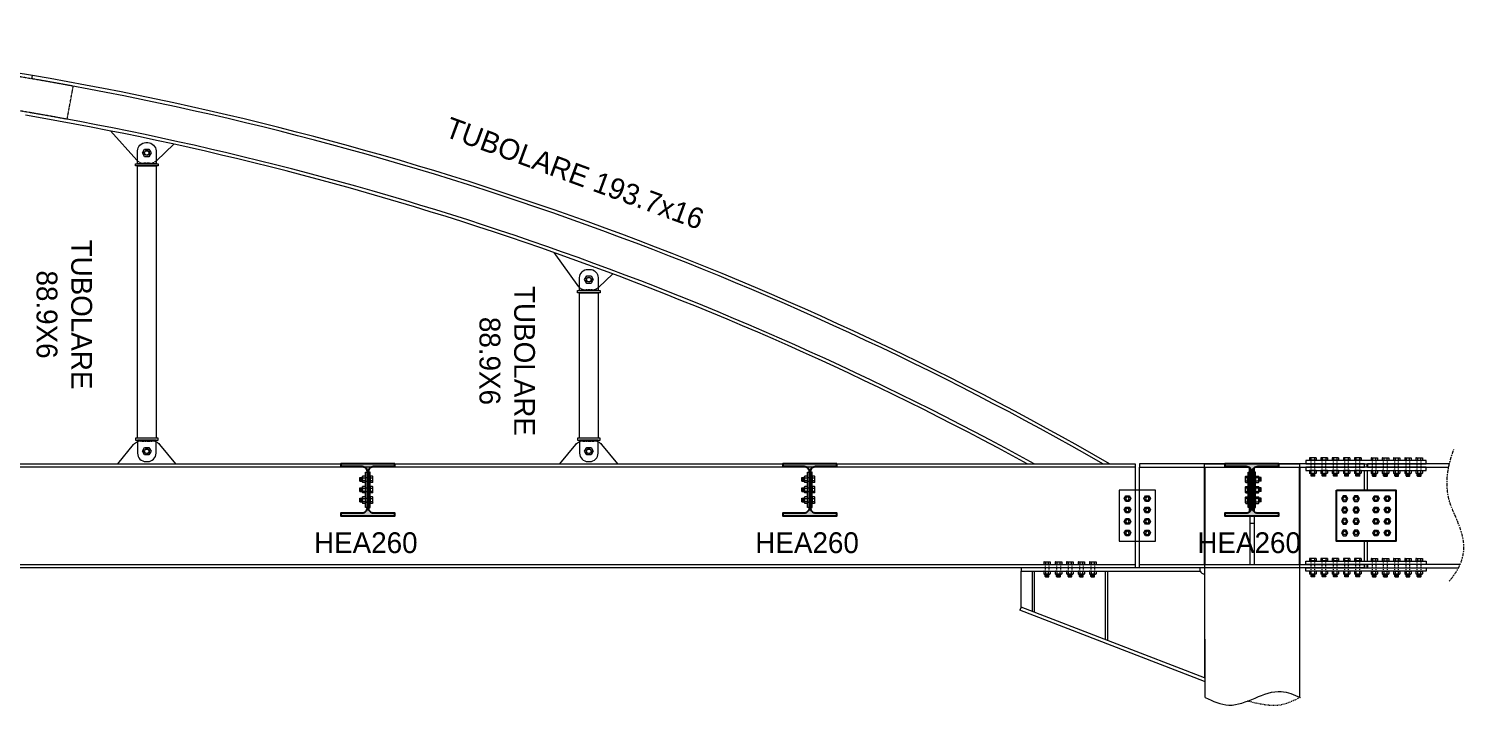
# Model space of a CAD drawing. Header units: millimetres. Extents: x -6949 to 549764, y -83146 to 127128.
# Drawn here: x 185246 to 192216, y 102411 to 105671 of the extents above; entities that cross this region are included whole.
import ezdxf

# ---------------------------------------------------------------- set-up
doc = ezdxf.new("R2010")
doc.units = ezdxf.units.MM
doc.linetypes.add('Centro', pattern=[31.75, 6.35, -4.7625, 15.875, -4.7625])
doc.linetypes.add('Tratto', pattern=[6.35, 3.175, -3.175])
for name, color, linetype, lineweight in [('bulloni', 5, 'Continuous', 9), ('LINEA DI SEZIONE', 1, 'Centro', 9), ('piastra', 6, 'Continuous', 18), ('S-BEAM', 5, 'Continuous', 18), ('S-COLS', 7, 'Continuous', 18), ('SEZIONI acciaio - Steel sections', 7, 'Continuous', 25), ('tratteggio', 253, 'Tratto', 15)]:
    doc.layers.add(name, color=color, linetype=linetype, lineweight=lineweight)
doc.layers.add('quote', color=7, linetype='Continuous', lineweight=5, true_color=0x383838)
doc.styles.get("Standard").update_dxf_attribs({"font": ''})
doc.styles.get('Standard').set_extended_font_data('Bahnschrift Light')

# ---------------------------------------------------------------- blocks, each defined once
blk = doc.blocks.new('*U1062')
at = {"layer": 'bulloni'}
blk.add_lwpolyline([(-15.6, 0), (-7.8, -13.5), (7.8, -13.5), (15.6, 0), (7.8, 13.5), (-7.8, 13.5)], close=True, dxfattribs=at)
for radius in [9, 7.88]:
    blk.add_circle((0, 0), radius, dxfattribs=at)
blk = doc.blocks.new('*U1063')
at = {"color": 0, "linetype": 'ByBlock', "lineweight": -2, "transparency": 16777216}
for p in [(0, 0), (55, 0), (0, -55), (55, -55), (0, -110), (55, -110), (0, -165), (55, -165)]:
    blk.add_blockref('*U1062', p, dxfattribs=at)
blk = doc.blocks.new('*U1064')
at = {"layer": 'bulloni'}
blk.add_lwpolyline([(-15.6, 0), (-7.8, -13.5), (7.8, -13.5), (15.6, 0), (7.8, 13.5), (-7.8, 13.5)], close=True, dxfattribs=at)
for radius in [9, 7.88]:
    blk.add_circle((0, 0), radius, dxfattribs=at)
blk = doc.blocks.new('*U1065')
at = {"color": 0, "linetype": 'ByBlock', "lineweight": -2, "transparency": 16777216}
for p in [(0, 0), (55, 0), (0, -55), (55, -55), (0, -110), (55, -110), (0, -165), (55, -165)]:
    blk.add_blockref('*U1064', p, dxfattribs=at)
blk = doc.blocks.new('*U1066')
at = {"layer": 'bulloni'}
for p, q in [((-13.7, 44.3), (-15.6, 43.1)), ((-15.6, 43.1), (-15.6, 32.8)), ((15.6, 32.8), (-15.6, 32.8)), ((13.7, 44.3), (-13.7, 44.3)), ((-12.5, 32.8), (-12.5, 32.3)), ((12.5, 32.3), (-12.5, 32.3)), ((-7.8, 32.8), (-7.8, 43.1)), ((7.8, 43.1), (7.8, 32.8)), ((12.5, 32.8), (12.5, 32.3)), ((13.7, 44.3), (15.6, 43.1)), ((15.6, 43.1), (15.6, 32.8)), ((-13.7, -16.7), (-15.6, -17.9)), ((-15.6, -17.9), (-15.6, -30.4)), ((-13.7, -31.7), (-15.6, -30.4)), ((13.7, -16.7), (-13.7, -16.7)), ((13.7, -31.7), (-13.7, -31.7)), ((-9, -43.3), (-9, -31.7)), ((-8, -44.3), (-9, -43.3)), ((9, -43.3), (-9, -43.3)), ((8, -44.3), (-8, -44.3)), ((-7.8, -30.4), (-7.8, -17.9)), ((-6.5, -34.4), (6.5, -33.7)), ((-6.5, -39.4), (6.5, -38.7)), ((-5, -36.8), (5, -36.3)), ((-5, -41.8), (5, -41.3)), ((7.8, -17.9), (7.8, -30.4)), ((9, -43.3), (8, -44.3)), ((9, -43.3), (9, -31.7)), ((13.7, -16.7), (15.6, -17.9)), ((13.7, -31.7), (15.6, -30.4)), ((15.6, -17.9), (15.6, -30.4))]:
    blk.add_line(p, q, dxfattribs=at)
at = {"layer": 'bulloni', "linetype": 'Tratto'}
for points in [[(-9, -16.7), (-9, 31.3)], [(9, -16.7), (9, 31.3)]]:
    blk.add_lwpolyline(points, dxfattribs=at)
at = {"layer": 'bulloni'}
for centre, radius, start, end in [((-11.7, 37.6), 6.67, 54.26215, 125.73785), ((-10, 31.3), 1, 0, 90), ((0, 19.5), 24.8, 71.68582, 108.31418), ((11.7, 37.6), 6.67, 54.26215, 125.73785), ((10, 31.3), 1, 90, 180), ((-11.7, -23.4), 6.67, 54.26215, 125.73785), ((-11.7, -25), 6.67, 234.26215, 305.73785), ((0, -41.5), 24.8, 71.68582, 108.31418), ((0, -6.9), 24.8, 251.68582, 288.31418), ((11.7, -23.4), 6.67, 54.26215, 125.73785), ((11.7, -25), 6.67, 234.26215, 305.73785)]:
    blk.add_arc(centre, radius, start, end, dxfattribs=at)
blk = doc.blocks.new('*U1061')
at = {"color": 0, "linetype": 'ByBlock', "lineweight": -2, "transparency": 16777216}
for p in [(0, 0), (54, 0), (108, 0), (162, 0), (216, 0)]:
    blk.add_blockref('*U1066', p, dxfattribs=at)
blk = doc.blocks.new('*U1039')
at = {"layer": 'bulloni'}
for p, q in [((-13.7, 44.3), (-15.6, 43.1)), ((-15.6, 43.1), (-15.6, 32.8)), ((15.6, 32.8), (-15.6, 32.8)), ((13.7, 44.3), (-13.7, 44.3)), ((-12.5, 32.8), (-12.5, 32.3)), ((12.5, 32.3), (-12.5, 32.3)), ((-7.8, 32.8), (-7.8, 43.1)), ((7.8, 43.1), (7.8, 32.8)), ((12.5, 32.8), (12.5, 32.3)), ((13.7, 44.3), (15.6, 43.1)), ((15.6, 43.1), (15.6, 32.8)), ((-13.7, -16.7), (-15.6, -17.9)), ((-15.6, -17.9), (-15.6, -30.4)), ((-13.7, -31.7), (-15.6, -30.4)), ((13.7, -16.7), (-13.7, -16.7)), ((13.7, -31.7), (-13.7, -31.7)), ((-9, -43.3), (-9, -31.7)), ((-8, -44.3), (-9, -43.3)), ((9, -43.3), (-9, -43.3)), ((8, -44.3), (-8, -44.3)), ((-7.8, -30.4), (-7.8, -17.9)), ((-6.5, -34.4), (6.5, -33.7)), ((-6.5, -39.4), (6.5, -38.7)), ((-5, -36.8), (5, -36.3)), ((-5, -41.8), (5, -41.3)), ((7.8, -17.9), (7.8, -30.4)), ((9, -43.3), (8, -44.3)), ((9, -43.3), (9, -31.7)), ((13.7, -16.7), (15.6, -17.9)), ((13.7, -31.7), (15.6, -30.4)), ((15.6, -17.9), (15.6, -30.4))]:
    blk.add_line(p, q, dxfattribs=at)
at = {"layer": 'bulloni', "linetype": 'Tratto'}
for points in [[(-9, -16.7), (-9, 31.3)], [(9, -16.7), (9, 31.3)]]:
    blk.add_lwpolyline(points, dxfattribs=at)
at = {"layer": 'bulloni'}
for centre, radius, start, end in [((-11.7, 37.6), 6.67, 54.26215, 125.73785), ((-10, 31.3), 1, 0, 90), ((0, 19.5), 24.8, 71.68582, 108.31418), ((11.7, 37.6), 6.67, 54.26215, 125.73785), ((10, 31.3), 1, 90, 180), ((-11.7, -23.4), 6.67, 54.26215, 125.73785), ((-11.7, -25), 6.67, 234.26215, 305.73785), ((0, -41.5), 24.8, 71.68582, 108.31418), ((0, -6.9), 24.8, 251.68582, 288.31418), ((11.7, -23.4), 6.67, 54.26215, 125.73785), ((11.7, -25), 6.67, 234.26215, 305.73785)]:
    blk.add_arc(centre, radius, start, end, dxfattribs=at)
blk = doc.blocks.new('*U1040')
at = {"color": 0, "linetype": 'ByBlock', "lineweight": -2, "transparency": 16777216}
for p in [(0, 0), (54, 0), (108, 0), (162, 0), (216, 0)]:
    blk.add_blockref('*U1039', p, dxfattribs=at)
blk = doc.blocks.new('*U1060')
at = {"layer": 'bulloni'}
for p, q in [((-13.7, 44.3), (-15.6, 43.1)), ((-15.6, 43.1), (-15.6, 32.8)), ((15.6, 32.8), (-15.6, 32.8)), ((13.7, 44.3), (-13.7, 44.3)), ((-12.5, 32.8), (-12.5, 32.3)), ((12.5, 32.3), (-12.5, 32.3)), ((-7.8, 32.8), (-7.8, 43.1)), ((7.8, 43.1), (7.8, 32.8)), ((12.5, 32.8), (12.5, 32.3)), ((13.7, 44.3), (15.6, 43.1)), ((15.6, 43.1), (15.6, 32.8)), ((-13.7, -16.7), (-15.6, -17.9)), ((-15.6, -17.9), (-15.6, -30.4)), ((-13.7, -31.7), (-15.6, -30.4)), ((13.7, -16.7), (-13.7, -16.7)), ((13.7, -31.7), (-13.7, -31.7)), ((-9, -43.3), (-9, -31.7)), ((-8, -44.3), (-9, -43.3)), ((9, -43.3), (-9, -43.3)), ((8, -44.3), (-8, -44.3)), ((-7.8, -30.4), (-7.8, -17.9)), ((-6.5, -34.4), (6.5, -33.7)), ((-6.5, -39.4), (6.5, -38.7)), ((-5, -36.8), (5, -36.3)), ((-5, -41.8), (5, -41.3)), ((7.8, -17.9), (7.8, -30.4)), ((9, -43.3), (8, -44.3)), ((9, -43.3), (9, -31.7)), ((13.7, -16.7), (15.6, -17.9)), ((13.7, -31.7), (15.6, -30.4)), ((15.6, -17.9), (15.6, -30.4))]:
    blk.add_line(p, q, dxfattribs=at)
at = {"layer": 'bulloni', "linetype": 'Tratto'}
for points in [[(-9, -16.7), (-9, 31.3)], [(9, -16.7), (9, 31.3)]]:
    blk.add_lwpolyline(points, dxfattribs=at)
at = {"layer": 'bulloni'}
for centre, radius, start, end in [((-11.7, 37.6), 6.67, 54.26215, 125.73785), ((-10, 31.3), 1, 0, 90), ((0, 19.5), 24.8, 71.68582, 108.31418), ((11.7, 37.6), 6.67, 54.26215, 125.73785), ((10, 31.3), 1, 90, 180), ((-11.7, -23.4), 6.67, 54.26215, 125.73785), ((-11.7, -25), 6.67, 234.26215, 305.73785), ((0, -41.5), 24.8, 71.68582, 108.31418), ((0, -6.9), 24.8, 251.68582, 288.31418), ((11.7, -23.4), 6.67, 54.26215, 125.73785), ((11.7, -25), 6.67, 234.26215, 305.73785)]:
    blk.add_arc(centre, radius, start, end, dxfattribs=at)
blk = doc.blocks.new('*U1067')
at = {"color": 0, "linetype": 'ByBlock', "lineweight": -2, "transparency": 16777216}
for p in [(0, 0), (54, 0), (108, 0), (162, 0), (216, 0)]:
    blk.add_blockref('*U1060', p, dxfattribs=at)
blk = doc.blocks.new('*U1042')
at = {"layer": 'bulloni'}
for p, q in [((-13.7, 44.3), (-15.6, 43.1)), ((-15.6, 43.1), (-15.6, 32.8)), ((15.6, 32.8), (-15.6, 32.8)), ((13.7, 44.3), (-13.7, 44.3)), ((-12.5, 32.8), (-12.5, 32.3)), ((12.5, 32.3), (-12.5, 32.3)), ((-7.8, 32.8), (-7.8, 43.1)), ((7.8, 43.1), (7.8, 32.8)), ((12.5, 32.8), (12.5, 32.3)), ((13.7, 44.3), (15.6, 43.1)), ((15.6, 43.1), (15.6, 32.8)), ((-13.7, -16.7), (-15.6, -17.9)), ((-15.6, -17.9), (-15.6, -30.4)), ((-13.7, -31.7), (-15.6, -30.4)), ((13.7, -16.7), (-13.7, -16.7)), ((13.7, -31.7), (-13.7, -31.7)), ((-9, -43.3), (-9, -31.7)), ((-8, -44.3), (-9, -43.3)), ((9, -43.3), (-9, -43.3)), ((8, -44.3), (-8, -44.3)), ((-7.8, -30.4), (-7.8, -17.9)), ((-6.5, -34.4), (6.5, -33.7)), ((-6.5, -39.4), (6.5, -38.7)), ((-5, -36.8), (5, -36.3)), ((-5, -41.8), (5, -41.3)), ((7.8, -17.9), (7.8, -30.4)), ((9, -43.3), (8, -44.3)), ((9, -43.3), (9, -31.7)), ((13.7, -16.7), (15.6, -17.9)), ((13.7, -31.7), (15.6, -30.4)), ((15.6, -17.9), (15.6, -30.4))]:
    blk.add_line(p, q, dxfattribs=at)
at = {"layer": 'bulloni', "linetype": 'Tratto'}
for points in [[(-9, -16.7), (-9, 31.3)], [(9, -16.7), (9, 31.3)]]:
    blk.add_lwpolyline(points, dxfattribs=at)
at = {"layer": 'bulloni'}
for centre, radius, start, end in [((-11.7, 37.6), 6.67, 54.26215, 125.73785), ((-10, 31.3), 1, 0, 90), ((0, 19.5), 24.8, 71.68582, 108.31418), ((11.7, 37.6), 6.67, 54.26215, 125.73785), ((10, 31.3), 1, 90, 180), ((-11.7, -23.4), 6.67, 54.26215, 125.73785), ((-11.7, -25), 6.67, 234.26215, 305.73785), ((0, -41.5), 24.8, 71.68582, 108.31418), ((0, -6.9), 24.8, 251.68582, 288.31418), ((11.7, -23.4), 6.67, 54.26215, 125.73785), ((11.7, -25), 6.67, 234.26215, 305.73785)]:
    blk.add_arc(centre, radius, start, end, dxfattribs=at)
blk = doc.blocks.new('*U1041')
at = {"color": 0, "linetype": 'ByBlock', "lineweight": -2, "transparency": 16777216}
for p in [(0, 0), (54, 0), (108, 0), (162, 0), (216, 0)]:
    blk.add_blockref('*U1042', p, dxfattribs=at)
blk = doc.blocks.new('vfdcv')
at = {"layer": 'bulloni'}
for p, q in [((50940.3, -31978.2), (50941.3, -31977.2)), ((50940.3, -31994.2), (50940.3, -31978.2)), ((50941.3, -31977.2), (50952.9, -31977.2)), ((50941.3, -31995.2), (50941.3, -31977.2)), ((50942.8, -31981.2), (50943.3, -31991.2)), ((50945.2, -31979.7), (50945.9, -31992.7)), ((50947.8, -31981.2), (50948.3, -31991.2)), ((50950.2, -31979.7), (50950.9, -31992.7)), ((50952.9, -31972.5), (50954.2, -31970.6)), ((50952.9, -31999.9), (50952.9, -31972.5)), ((50966.7, -31970.6), (50954.2, -31970.6)), ((50954.2, -31978.4), (50966.7, -31978.4)), ((50967.9, -31972.5), (50966.7, -31970.6)), ((50967.9, -31999.9), (50967.9, -31972.5)), ((50991.4, -31998.7), (50991.4, -31973.7)), ((50991.9, -31973.7), (50991.4, -31973.7)), ((50991.9, -32001.7), (50991.9, -31970.6)), ((51002.2, -31970.6), (50991.9, -31970.6)), ((50991.9, -31978.4), (51002.2, -31978.4)), ((51003.4, -31972.5), (51002.2, -31970.6)), ((51003.4, -31999.9), (51003.4, -31972.5)), ((50941.3, -31995.2), (50940.3, -31994.2)), ((50940.3, -32028.2), (50941.3, -32027.2)), ((50940.3, -32044.2), (50940.3, -32028.2)), ((50941.3, -32045.2), (50940.3, -32044.2)), ((50941.3, -31995.2), (50952.9, -31995.2)), ((50941.3, -32027.2), (50952.9, -32027.2)), ((50941.3, -32045.2), (50941.3, -32027.2)), ((50941.3, -32045.2), (50952.9, -32045.2)), ((50942.8, -32031.2), (50943.3, -32041.2)), ((50945.2, -32029.7), (50945.9, -32042.7)), ((50947.8, -32031.2), (50948.3, -32041.2)), ((50950.2, -32029.7), (50950.9, -32042.7)), ((50952.9, -31999.9), (50954.2, -32001.7)), ((50952.9, -32022.5), (50954.2, -32020.6)), ((50952.9, -32049.9), (50952.9, -32022.5)), ((50952.9, -32049.9), (50954.2, -32051.7)), ((50966.7, -31994), (50954.2, -31994)), ((50966.7, -32001.7), (50954.2, -32001.7)), ((50966.7, -32020.6), (50954.2, -32020.6)), ((50954.2, -32028.4), (50966.7, -32028.4)), ((50966.7, -32044), (50954.2, -32044)), ((50966.7, -32051.7), (50954.2, -32051.7)), ((50967.9, -31999.9), (50966.7, -32001.7)), ((50967.9, -32022.5), (50966.7, -32020.6)), ((50967.9, -32049.9), (50966.7, -32051.7)), ((50967.9, -32049.9), (50967.9, -32022.5)), ((50991.9, -31998.7), (50991.4, -31998.7)), ((50991.4, -32048.7), (50991.4, -32023.7)), ((50991.9, -32023.7), (50991.4, -32023.7)), ((50991.9, -32048.7), (50991.4, -32048.7)), ((51002.2, -31994), (50991.9, -31994)), ((51002.2, -32001.7), (50991.9, -32001.7)), ((50991.9, -32051.7), (50991.9, -32020.6)), ((51002.2, -32020.6), (50991.9, -32020.6)), ((50991.9, -32028.4), (51002.2, -32028.4)), ((51002.2, -32044), (50991.9, -32044)), ((51002.2, -32051.7), (50991.9, -32051.7)), ((51003.4, -31999.9), (51002.2, -32001.7)), ((51003.4, -32022.5), (51002.2, -32020.6)), ((51003.4, -32049.9), (51002.2, -32051.7)), ((51003.4, -32049.9), (51003.4, -32022.5)), ((50940.3, -32078.2), (50941.3, -32077.2)), ((50940.3, -32094.2), (50940.3, -32078.2)), ((50941.3, -32095.2), (50940.3, -32094.2)), ((50941.3, -32077.2), (50952.9, -32077.2)), ((50941.3, -32095.2), (50941.3, -32077.2)), ((50941.3, -32095.2), (50952.9, -32095.2)), ((50942.8, -32081.2), (50943.3, -32091.2)), ((50945.2, -32079.7), (50945.9, -32092.7)), ((50947.8, -32081.2), (50948.3, -32091.2)), ((50950.2, -32079.7), (50950.9, -32092.7)), ((50952.9, -32072.5), (50954.2, -32070.6)), ((50952.9, -32099.9), (50952.9, -32072.5)), ((50952.9, -32099.9), (50954.2, -32101.7)), ((50966.7, -32070.6), (50954.2, -32070.6)), ((50954.2, -32078.4), (50966.7, -32078.4)), ((50966.7, -32094), (50954.2, -32094)), ((50966.7, -32101.7), (50954.2, -32101.7)), ((50967.9, -32072.5), (50966.7, -32070.6)), ((50967.9, -32099.9), (50966.7, -32101.7)), ((50967.9, -32099.9), (50967.9, -32072.5)), ((50991.4, -32098.7), (50991.4, -32073.7)), ((50991.9, -32073.7), (50991.4, -32073.7)), ((50991.9, -32098.7), (50991.4, -32098.7)), ((50991.9, -32101.7), (50991.9, -32070.6)), ((51002.2, -32070.6), (50991.9, -32070.6)), ((50991.9, -32078.4), (51002.2, -32078.4)), ((51002.2, -32094), (50991.9, -32094)), ((51002.2, -32101.7), (50991.9, -32101.7)), ((51003.4, -32072.5), (51002.2, -32070.6)), ((51003.4, -32099.9), (51002.2, -32101.7)), ((51003.4, -32099.9), (51003.4, -32072.5))]:
    blk.add_line(p, q, dxfattribs=at)
at = {"layer": 'bulloni', "linetype": 'Tratto'}
for points in [[(50967.9, -31977.2), (50990.4, -31977.2)], [(50967.9, -31995.2), (50990.4, -31995.2)], [(50967.9, -32027.2), (50990.4, -32027.2)], [(50967.9, -32045.2), (50990.4, -32045.2)], [(50967.9, -32077.2), (50990.4, -32077.2)], [(50967.9, -32095.2), (50990.4, -32095.2)]]:
    blk.add_lwpolyline(points, dxfattribs=at)
at = {"layer": 'bulloni'}
for centre, radius, start, end in [((50959.6, -31974.5), 6.67, 144.26215, 215.73785), ((50977.7, -31986.2), 24.8, 161.68582, 198.31418), ((50961.3, -31974.5), 6.67, 324.26215, 35.73785), ((50943.1, -31986.2), 24.8, 341.68582, 18.31418), ((50990.4, -31976.2), 1, 270, 0), ((50996.8, -31974.5), 6.67, 324.26215, 35.73785), ((50978.6, -31986.2), 24.8, 341.68582, 18.31418), ((50959.6, -31997.8), 6.67, 144.26215, 215.73785), ((50959.6, -32024.5), 6.67, 144.26215, 215.73785), ((50977.7, -32036.2), 24.8, 161.68582, 198.31418), ((50959.6, -32047.8), 6.67, 144.26215, 215.73785), ((50961.3, -31997.8), 6.67, 324.26215, 35.73785), ((50961.3, -32024.5), 6.67, 324.26215, 35.73785), ((50943.1, -32036.2), 24.8, 341.68582, 18.31418), ((50961.3, -32047.8), 6.67, 324.26215, 35.73785), ((50990.4, -31996.2), 1, 0, 90), ((50990.4, -32026.2), 1, 270, 0), ((50990.4, -32046.2), 1, 0, 90), ((50996.8, -31997.8), 6.67, 324.26215, 35.73785), ((50996.8, -32024.5), 6.67, 324.26215, 35.73785), ((50978.6, -32036.2), 24.8, 341.68582, 18.31418), ((50996.8, -32047.8), 6.67, 324.26215, 35.73785), ((50959.6, -32074.5), 6.67, 144.26215, 215.73785), ((50977.7, -32086.2), 24.8, 161.68582, 198.31418), ((50959.6, -32097.8), 6.67, 144.26215, 215.73785), ((50961.3, -32074.5), 6.67, 324.26215, 35.73785), ((50943.1, -32086.2), 24.8, 341.68582, 18.31418), ((50961.3, -32097.8), 6.67, 324.26215, 35.73785), ((50990.4, -32076.2), 1, 270, 0), ((50990.4, -32096.2), 1, 0, 90), ((50996.8, -32074.5), 6.67, 324.26215, 35.73785), ((50978.6, -32086.2), 24.8, 341.68582, 18.31418), ((50996.8, -32097.8), 6.67, 324.26215, 35.73785)]:
    blk.add_arc(centre, radius, start, end, dxfattribs=at)
blk = doc.blocks.new('*U2058')
at = {"layer": 'bulloni'}
blk.add_lwpolyline([(-15.6, 0), (-7.8, -13.5), (7.8, -13.5), (15.6, 0), (7.8, 13.5), (-7.8, 13.5)], close=True, dxfattribs=at)
for radius in [9, 7.88]:
    blk.add_circle((0, 0), radius, dxfattribs=at)
blk = doc.blocks.new('*U2059')
at = {"color": 0, "linetype": 'ByBlock', "lineweight": -2, "transparency": 16777216}
for p in [(0, 0), (95, 0), (0, -55), (95, -55), (0, -110), (95, -110), (0, -165), (95, -165)]:
    blk.add_blockref('*U2058', p, dxfattribs=at)
blk = doc.blocks.new('*U2060')
at = {"layer": 'bulloni'}
for p, q in [((-13.7, 36.3), (-15.6, 35.1)), ((-15.6, 35.1), (-15.6, 24.8)), ((15.6, 24.8), (-15.6, 24.8)), ((13.7, 36.3), (-13.7, 36.3)), ((-12.5, 24.8), (-12.5, 24.3)), ((12.5, 24.3), (-12.5, 24.3)), ((-7.8, 24.8), (-7.8, 35.1)), ((7.8, 35.1), (7.8, 24.8)), ((12.5, 24.8), (12.5, 24.3)), ((13.7, 36.3), (15.6, 35.1)), ((15.6, 35.1), (15.6, 24.8)), ((-13.7, -8.7), (-15.6, -9.9)), ((-15.6, -9.9), (-15.6, -22.4)), ((-13.7, -23.7), (-15.6, -22.4)), ((13.7, -8.7), (-13.7, -8.7)), ((13.7, -23.7), (-13.7, -23.7)), ((-9, -35.3), (-9, -23.7)), ((-8, -36.3), (-9, -35.3)), ((9, -35.3), (-9, -35.3)), ((8, -36.3), (-8, -36.3)), ((-7.8, -22.4), (-7.8, -9.9)), ((-6.5, -26.4), (6.5, -25.7)), ((-6.5, -31.4), (6.5, -30.7)), ((-5, -28.8), (5, -28.3)), ((-5, -33.8), (5, -33.3)), ((7.8, -9.9), (7.8, -22.4)), ((9, -35.3), (8, -36.3)), ((9, -35.3), (9, -23.7)), ((13.7, -8.7), (15.6, -9.9)), ((13.7, -23.7), (15.6, -22.4)), ((15.6, -9.9), (15.6, -22.4))]:
    blk.add_line(p, q, dxfattribs=at)
for centre, radius, start, end in [((-11.7, 29.6), 6.67, 54.26215, 125.73785), ((-10, 23.3), 1, 0, 90), ((0, 11.5), 24.8, 71.68582, 108.31418), ((11.7, 29.6), 6.67, 54.26215, 125.73785), ((10, 23.3), 1, 90, 180), ((-11.7, -15.4), 6.67, 54.26215, 125.73785), ((-11.7, -17), 6.67, 234.26215, 305.73785), ((0, -33.5), 24.8, 71.68582, 108.31418), ((0, 1.1), 24.8, 251.68582, 288.31418), ((11.7, -15.4), 6.67, 54.26215, 125.73785), ((11.7, -17), 6.67, 234.26215, 305.73785)]:
    blk.add_arc(centre, radius, start, end, dxfattribs=at)
at = {"layer": 'tratteggio'}
for points in [[(-9, 23.3), (-9, -8.7)], [(9, 23.3), (9, -8.7)]]:
    blk.add_lwpolyline(points, dxfattribs=at)
blk = doc.blocks.new('*U2061')
at = {"layer": 'quote', "color": 0, "linetype": 'ByBlock', "lineweight": -2, "transparency": 16777216}
for p in [(0, 0), (55, 0), (110, 0), (165, 0), (220, 0)]:
    blk.add_blockref('*U2060', p, dxfattribs=at)

msp = doc.modelspace()

# ---------------------------------------------------------------- hatches: boundary and pattern name
at = {"true_color": 0xc7c8ca}
h = msp.add_hatch(color=9, dxfattribs=at)
h.dxf.hatch_style = 1
h.paths.add_polyline_path([(186902.6, 103568.2), (187004.8, 103568.2), (187004.8, 103580.7), (186744.8, 103580.7), (186744.8, 103568.2), (186847.1, 103568.2, -0.414214), (186871.1, 103544.2), (186871.1, 103514.7), (186878.6, 103514.7), (186878.6, 103544.2, -0.414214)])
h.paths.add_polyline_path([(186871.1, 103464.7), (186878.6, 103464.7), (186878.6, 103496.7), (186871.1, 103496.7)])
h.paths.add_polyline_path([(186878.6, 103446.7), (186871.1, 103446.7), (186871.1, 103414.7), (186878.6, 103414.7)])
h.paths.add_polyline_path([(186878.6, 103396.7), (186871.1, 103396.7), (186871.1, 103367.2, -0.414214), (186847.1, 103343.2), (186744.8, 103343.2), (186744.8, 103330.7), (187004.8, 103330.7), (187004.8, 103343.2), (186902.6, 103343.2, -0.414214), (186878.6, 103367.2)])
h = msp.add_hatch(color=9, dxfattribs=at)
h.dxf.hatch_style = 1
h.paths.add_polyline_path([(189027.6, 103568.2), (189129.8, 103568.2), (189129.8, 103580.7), (188869.8, 103580.7), (188869.8, 103568.2), (188972.1, 103568.2, -0.414214), (188996.1, 103544.2), (188996.1, 103514.7), (189003.6, 103514.7), (189003.6, 103544.2, -0.414214)])
h.paths.add_polyline_path([(188996.1, 103464.7), (189003.6, 103464.7), (189003.6, 103496.7), (188996.1, 103496.7)])
h.paths.add_polyline_path([(189003.6, 103446.7), (188996.1, 103446.7), (188996.1, 103414.7), (189003.6, 103414.7)])
h.paths.add_polyline_path([(189003.6, 103396.7), (188996.1, 103396.7), (188996.1, 103367.2, -0.414214), (188972.1, 103343.2), (188869.8, 103343.2), (188869.8, 103330.7), (189129.8, 103330.7), (189129.8, 103343.2), (189027.6, 103343.2, -0.414214), (189003.6, 103367.2)])
h = msp.add_hatch(color=9, dxfattribs=at)
h.dxf.hatch_style = 1
h.paths.add_polyline_path([(191152.6, 103568.2), (191254.8, 103568.2), (191254.8, 103580.7), (190994.8, 103580.7), (190994.8, 103568.2), (191097.1, 103568.2, -0.414214), (191121.1, 103544.2), (191121.1, 103514.7), (191128.6, 103514.7), (191128.6, 103544.2, -0.414214)])
h.paths.add_polyline_path([(191121.1, 103464.7), (191128.6, 103464.7), (191128.6, 103496.7), (191121.1, 103496.7)])
h.paths.add_polyline_path([(191128.6, 103446.7), (191121.1, 103446.7), (191121.1, 103414.7), (191128.6, 103414.7)])
h.paths.add_polyline_path([(191128.6, 103396.7), (191121.1, 103396.7), (191121.1, 103367.2, -0.414214), (191097.1, 103343.2), (190994.8, 103343.2), (190994.8, 103330.7), (191254.8, 103330.7), (191254.8, 103343.2), (191152.6, 103343.2, -0.414214), (191128.6, 103367.2)])
at = {"layer": 'piastra'}
h = msp.add_hatch(color=203, dxfattribs=at)
h.dxf.hatch_style = 1
h.paths.add_polyline_path([(191107.3, 103540.7), (191114.8, 103540.7), (191114.8, 103514.7), (191107.3, 103514.7)])
h.paths.add_polyline_path([(191107.3, 103496.7), (191114.8, 103496.7), (191114.8, 103464.7), (191107.3, 103464.7)])
h = msp.add_hatch(color=203, dxfattribs=at)
h.dxf.hatch_style = 1
h.paths.add_polyline_path([(191134.8, 103540.7), (191142.3, 103540.7), (191142.3, 103514.7), (191134.8, 103514.7)])
h.paths.add_polyline_path([(191134.8, 103496.7), (191142.3, 103496.7), (191142.3, 103492), (191142.3, 103464.7), (191134.8, 103464.7)])
h.paths.add_polyline_path([(191134.8, 103446.7), (191142.3, 103446.7), (191142.3, 103442), (191142.3, 103414.7), (191134.8, 103414.7)])
h.paths.add_polyline_path([(191134.8, 103396.7), (191142.3, 103396.7), (191142.3, 103392), (191142.3, 103370.7), (191134.8, 103370.7)])
h = msp.add_hatch(color=203, dxfattribs=at)
h.dxf.hatch_style = 1
h.paths.add_polyline_path([(191107.3, 103446.7), (191114.8, 103446.7), (191114.8, 103414.7), (191107.3, 103414.7)])
h.paths.add_polyline_path([(191107.3, 103396.7), (191114.8, 103396.7), (191114.8, 103370.7), (191107.3, 103370.7)])

# ---------------------------------------------------------------- linework, layer by layer
for p, q in [((190896.3, 103564.7), (190896.3, 103096.7)), ((191114.8, 103351.1), (191114.8, 103560.4)), ((191134.8, 103351.1), (191134.8, 103560.4)), ((191353.3, 103564.7), (191353.3, 103096.7))]:
    msp.add_line(p, q)
for points in [[(191680.8, 103564.7), (191680.8, 103580.7)], [(191680.8, 103080.7), (191680.8, 103096.7)]]:
    msp.add_lwpolyline(points)
msp.add_lwpolyline([(191530.8, 103453.2), (191815.8, 103453.2), (191815.8, 103208.2), (191530.8, 103208.2)], close=True)
at = {"layer": 'bulloni'}
for p, q in [((191094.3, 103519.4), (191095.6, 103521.3)), ((191094.3, 103492), (191094.3, 103519.4)), ((191095.6, 103521.3), (191105.8, 103521.3)), ((191105.8, 103513.5), (191095.6, 103513.5)), ((191105.8, 103490.1), (191105.8, 103521.3)), ((191105.8, 103518.2), (191106.3, 103518.2)), ((191106.3, 103493.2), (191106.3, 103518.2)), ((191142.3, 103519.4), (191143.6, 103521.3)), ((191142.3, 103492), (191142.3, 103519.4)), ((191143.6, 103521.3), (191156.1, 103521.3)), ((191156.1, 103513.5), (191143.6, 103513.5)), ((191157.3, 103519.4), (191156.1, 103521.3)), ((191157.3, 103492), (191157.3, 103519.4)), ((191168.9, 103514.7), (191157.3, 103514.7)), ((191160, 103512.2), (191159.3, 103499.2)), ((191162.5, 103510.7), (191161.9, 103500.7)), ((191165, 103512.2), (191164.3, 103499.2)), ((191167.5, 103510.7), (191166.9, 103500.7)), ((191169.9, 103513.7), (191168.9, 103514.7)), ((191168.9, 103496.7), (191168.9, 103514.7)), ((191169.9, 103497.7), (191169.9, 103513.7)), ((191094.3, 103492), (191095.6, 103490.1)), ((191094.3, 103469.4), (191095.6, 103471.3)), ((191094.3, 103442), (191094.3, 103469.4)), ((191094.3, 103442), (191095.6, 103440.1)), ((191095.6, 103497.9), (191105.8, 103497.9)), ((191095.6, 103490.1), (191105.8, 103490.1)), ((191095.6, 103471.3), (191105.8, 103471.3)), ((191105.8, 103463.5), (191095.6, 103463.5)), ((191095.6, 103447.9), (191105.8, 103447.9)), ((191095.6, 103440.1), (191105.8, 103440.1)), ((191105.8, 103493.2), (191106.3, 103493.2)), ((191105.8, 103440.1), (191105.8, 103471.3)), ((191105.8, 103468.2), (191106.3, 103468.2)), ((191105.8, 103443.2), (191106.3, 103443.2)), ((191106.3, 103443.2), (191106.3, 103468.2)), ((191142.3, 103492), (191143.6, 103490.1)), ((191142.3, 103469.4), (191143.6, 103471.3)), ((191142.3, 103442), (191142.3, 103469.4)), ((191142.3, 103442), (191143.6, 103440.1)), ((191143.6, 103497.9), (191156.1, 103497.9)), ((191143.6, 103490.1), (191156.1, 103490.1)), ((191143.6, 103471.3), (191156.1, 103471.3)), ((191156.1, 103463.5), (191143.6, 103463.5)), ((191143.6, 103447.9), (191156.1, 103447.9)), ((191143.6, 103440.1), (191156.1, 103440.1)), ((191157.3, 103492), (191156.1, 103490.1)), ((191157.3, 103469.4), (191156.1, 103471.3)), ((191157.3, 103442), (191156.1, 103440.1)), ((191168.9, 103496.7), (191157.3, 103496.7)), ((191157.3, 103442), (191157.3, 103469.4)), ((191168.9, 103464.7), (191157.3, 103464.7)), ((191168.9, 103446.7), (191157.3, 103446.7)), ((191160, 103462.2), (191159.3, 103449.2)), ((191162.5, 103460.7), (191161.9, 103450.7)), ((191165, 103462.2), (191164.3, 103449.2)), ((191167.5, 103460.7), (191166.9, 103450.7)), ((191168.9, 103496.7), (191169.9, 103497.7)), ((191169.9, 103463.7), (191168.9, 103464.7)), ((191168.9, 103446.7), (191168.9, 103464.7)), ((191168.9, 103446.7), (191169.9, 103447.7)), ((191169.9, 103447.7), (191169.9, 103463.7)), ((191094.3, 103419.4), (191095.6, 103421.3)), ((191094.3, 103392), (191094.3, 103419.4)), ((191094.3, 103392), (191095.6, 103390.1)), ((191095.6, 103421.3), (191105.8, 103421.3)), ((191105.8, 103413.5), (191095.6, 103413.5)), ((191095.6, 103397.9), (191105.8, 103397.9)), ((191095.6, 103390.1), (191105.8, 103390.1)), ((191105.8, 103390.1), (191105.8, 103421.3)), ((191105.8, 103418.2), (191106.3, 103418.2)), ((191105.8, 103393.2), (191106.3, 103393.2)), ((191106.3, 103393.2), (191106.3, 103418.2)), ((191142.3, 103419.4), (191143.6, 103421.3)), ((191142.3, 103392), (191142.3, 103419.4)), ((191142.3, 103392), (191143.6, 103390.1)), ((191143.6, 103421.3), (191156.1, 103421.3)), ((191156.1, 103413.5), (191143.6, 103413.5)), ((191143.6, 103397.9), (191156.1, 103397.9)), ((191143.6, 103390.1), (191156.1, 103390.1)), ((191157.3, 103419.4), (191156.1, 103421.3)), ((191157.3, 103392), (191156.1, 103390.1)), ((191157.3, 103392), (191157.3, 103419.4)), ((191168.9, 103414.7), (191157.3, 103414.7)), ((191168.9, 103396.7), (191157.3, 103396.7)), ((191160, 103412.2), (191159.3, 103399.2)), ((191162.5, 103410.7), (191161.9, 103400.7)), ((191165, 103412.2), (191164.3, 103399.2)), ((191167.5, 103410.7), (191166.9, 103400.7)), ((191169.9, 103413.7), (191168.9, 103414.7)), ((191168.9, 103396.7), (191168.9, 103414.7)), ((191168.9, 103396.7), (191169.9, 103397.7)), ((191169.9, 103397.7), (191169.9, 103413.7))]:
    msp.add_line(p, q, dxfattribs=at)
for points in [[(185833.1, 105075), (185822.7, 105057), (185801.9, 105057), (185791.5, 105075), (185801.9, 105093), (185822.7, 105093)], [(187958.1, 104465.8), (187947.7, 104447.8), (187926.9, 104447.8), (187916.5, 104465.8), (187926.9, 104483.8), (187947.7, 104483.8)], [(185833.1, 103640.7), (185822.7, 103622.7), (185801.9, 103622.7), (185791.5, 103640.7), (185801.9, 103658.7), (185822.7, 103658.7)], [(187958.1, 103640.7), (187947.7, 103622.7), (187926.9, 103622.7), (187916.5, 103640.7), (187926.9, 103658.7), (187947.7, 103658.7)]]:
    msp.add_lwpolyline(points, close=True, dxfattribs=at)
at = {"layer": 'bulloni', "linetype": 'Tratto'}
for points in [[(191142.3, 103514.7), (191107.3, 103514.7)], [(191142.3, 103496.7), (191107.3, 103496.7)], [(191142.3, 103464.7), (191107.3, 103464.7)], [(191142.3, 103446.7), (191107.3, 103446.7)], [(191142.3, 103414.7), (191107.3, 103414.7)], [(191142.3, 103396.7), (191107.3, 103396.7)]]:
    msp.add_lwpolyline(points, dxfattribs=at)
at = {"layer": 'bulloni'}
for centre, radius in [((185812.3, 105075), 12), ((185812.3, 105075), 10.5), ((187937.3, 104465.8), 12), ((187937.3, 104465.8), 10.5), ((185812.3, 103640.7), 12), ((185812.3, 103640.7), 10.5), ((187937.3, 103640.7), 12), ((187937.3, 103640.7), 10.5)]:
    msp.add_circle(centre, radius, dxfattribs=at)
for centre, radius, start, end in [((191101, 103517.4), 6.67, 144.26215, 215.73785), ((191119.1, 103505.7), 24.8, 161.68582, 198.31418), ((191107.3, 103515.7), 1, 180, 270), ((191149, 103517.4), 6.67, 144.26215, 215.73785), ((191167.1, 103505.7), 24.8, 161.68582, 198.31418), ((191150.6, 103517.4), 6.67, 324.26215, 35.73785), ((191132.5, 103505.7), 24.8, 341.68582, 18.31418), ((191101, 103494), 6.67, 144.26215, 215.73785), ((191101, 103467.4), 6.67, 144.26215, 215.73785), ((191119.1, 103455.7), 24.8, 161.68582, 198.31418), ((191101, 103444), 6.67, 144.26215, 215.73785), ((191107.3, 103495.7), 1, 90, 180), ((191107.3, 103465.7), 1, 180, 270), ((191107.3, 103445.7), 1, 90, 180), ((191149, 103494), 6.67, 144.26215, 215.73785), ((191149, 103467.4), 6.67, 144.26215, 215.73785), ((191167.1, 103455.7), 24.8, 161.68582, 198.31418), ((191149, 103444), 6.67, 144.26215, 215.73785), ((191150.6, 103494), 6.67, 324.26215, 35.73785), ((191150.6, 103467.4), 6.67, 324.26215, 35.73785), ((191132.5, 103455.7), 24.8, 341.68582, 18.31418), ((191150.6, 103444), 6.67, 324.26215, 35.73785), ((191101, 103417.4), 6.67, 144.26215, 215.73785), ((191119.1, 103405.7), 24.8, 161.68582, 198.31418), ((191101, 103394), 6.67, 144.26215, 215.73785), ((191107.3, 103415.7), 1, 180, 270), ((191107.3, 103395.7), 1, 90, 180), ((191149, 103417.4), 6.67, 144.26215, 215.73785), ((191167.1, 103405.7), 24.8, 161.68582, 198.31418), ((191149, 103394), 6.67, 144.26215, 215.73785), ((191150.6, 103417.4), 6.67, 324.26215, 35.73785), ((191132.5, 103405.7), 24.8, 341.68582, 18.31418), ((191150.6, 103394), 6.67, 324.26215, 35.73785)]:
    msp.add_arc(centre, radius, start, end, dxfattribs=at)
at = {"layer": 'LINEA DI SEZIONE'}
msp.add_open_spline([(192073.2, 103015.7), (192216.3, 103181.7), (191987.2, 103406), (192096.1, 103649.5), (192096.1, 103649.5)], degree=3, dxfattribs=at)
at = {"layer": 'piastra'}
for p, q in [((185764.1, 105040.4), (185637.7, 105180.5)), ((185942.2, 105116.8), (185858.6, 105037.8)), ((187889.1, 104431.2), (187771.3, 104595.6)), ((188052.2, 104493.4), (187983.6, 104428.6)), ((190896.3, 102533.8), (190009.2, 102875.8))]:
    msp.add_line(p, q, dxfattribs=at)
for points in [[(185856.8, 105022.3), (185767.9, 105022.3), (185767.9, 105084.5, -0.414214), (185807.9, 105124.5), (185816.8, 105124.5, -0.414214), (185856.8, 105084.5)], [(187981.8, 104413.1), (187892.9, 104413.1), (187892.9, 104475.3, -0.414214), (187932.9, 104515.3), (187941.8, 104515.3, -0.414214), (187981.8, 104475.3)], [(185856.8, 103693.4), (185767.9, 103693.4), (185767.9, 103631.3, 0.414214), (185807.9, 103591.3), (185816.8, 103591.3, 0.414214), (185856.8, 103631.3)], [(187981.8, 103693.4), (187892.9, 103693.4), (187892.9, 103631.3, 0.414214), (187932.9, 103591.3), (187941.8, 103591.3, 0.414214), (187981.8, 103631.3)]]:
    msp.add_lwpolyline(points, format="xyb", close=True, dxfattribs=at)
for points in [[(185866.9, 105022.3), (185866.9, 105012.3), (185758, 105012.3), (185758, 105022.3)], [(187991.9, 104413.1), (187991.9, 104403.1), (187883, 104403.1), (187883, 104413.1)], [(185866.9, 103693.4), (185866.9, 103703.4), (185758, 103703.4), (185758, 103693.4)], [(187991.9, 103693.4), (187991.9, 103703.4), (187883, 103703.4), (187883, 103693.4)], [(191383.8, 103580.7), (191962.8, 103580.7), (191962.8, 103596.7), (191383.8, 103596.7)], [(186863.6, 103540.7), (186871.1, 103540.7), (186871.1, 103370.7), (186863.6, 103370.7)], [(186886.1, 103540.7), (186878.6, 103540.7), (186878.6, 103370.7), (186886.1, 103370.7)], [(188988.6, 103540.7), (188996.1, 103540.7), (188996.1, 103370.7), (188988.6, 103370.7)], [(189011.1, 103540.7), (189003.6, 103540.7), (189003.6, 103370.7), (189011.1, 103370.7)], [(191107.3, 103540.7), (191114.8, 103540.7), (191114.8, 103370.7), (191107.3, 103370.7)], [(191121.1, 103540.7), (191114.8, 103540.7), (191114.8, 103370.7), (191121.1, 103370.7)], [(191134.8, 103540.7), (191128.6, 103540.7), (191128.6, 103370.7), (191134.8, 103370.7)], [(191142.3, 103540.7), (191134.8, 103540.7), (191134.8, 103370.7), (191142.3, 103370.7)], [(191383.8, 103548.7), (191962.8, 103548.7), (191962.8, 103564.7), (191383.8, 103564.7)], [(190661.3, 103453.2), (190486.3, 103453.2), (190486.3, 103208.2), (190661.3, 103208.2)], [(191383.8, 103112.7), (191962.8, 103112.7), (191962.8, 103096.7), (191383.8, 103096.7)], [(191383.8, 103080.7), (191962.8, 103080.7), (191962.8, 103064.7), (191383.8, 103064.7)]]:
    msp.add_lwpolyline(points, close=True, dxfattribs=at)
for points in [[(185673.2, 103580.7), (185749.1, 103673.3, -0.130861), (185767.9, 103686.8, -0.130861)], [(185856.8, 103685.9, -0.116767), (185873.3, 103673.4), (185950, 103580.7)], [(187798.2, 103580.7), (187874.1, 103673.3, -0.130861), (187892.9, 103686.8, -0.130861)], [(187981.8, 103685.9, -0.116767), (187998.3, 103673.4), (188075, 103580.7)], [(190896.3, 102551), (190015, 102890.7), (190015, 103064.7), (190876.3, 103064.7, 0.284549), (190896.3, 103050.7), (190896.3, 102551)]]:
    msp.add_lwpolyline(points, format="xyb", dxfattribs=at)
for points in [[(185740.6, 103662.9), (185740.7, 103662.9)], [(185740.6, 103662.9), (185740.7, 103662.9)], [(185880.6, 103662.9), (185880.4, 103662.9)], [(187865.6, 103662.9), (187865.7, 103662.9)], [(187865.6, 103662.9), (187865.7, 103662.9)], [(188005.6, 103662.9), (188005.4, 103662.9)], [(191140.1, 103564.7), (191665.8, 103564.7), (191665.8, 103580.7), (190583.8, 103580.7), (190583.8, 103564.7), (191109.5, 103564.7)], [(190583.8, 103096.7), (190583.8, 103564.7)], [(191665.8, 103453.2), (191665.8, 103548.7)], [(191114.8, 103330.7), (191114.8, 103096.7)], [(191134.8, 103330.7), (191134.8, 103096.7)], [(191134.8, 103293.4), (191114.8, 103293.4)], [(191665.8, 103112.7), (191665.8, 103208.2)], [(191150.9, 103096.7), (191665.8, 103096.7), (191665.8, 103080.7), (190583.8, 103080.7), (190583.8, 103096.7), (191150.9, 103096.7)], [(190583.8, 103080.7), (190583.8, 103096.7)], [(191665.8, 103080.7), (191665.8, 103096.7)], [(190015, 103064.7), (190876.3, 103064.7), (190876.3, 103080.7), (190015, 103080.7)], [(190015, 103080.7), (190015, 103064.7)], [(190067.6, 103064.7), (190067.6, 102870.5)], [(190077.6, 103064.7), (190077.6, 102866.6)], [(190419.8, 103064.7), (190419.8, 102734.7)], [(190429.8, 103064.7), (190429.8, 102730.8)], [(190015, 102890.7), (190009.2, 102875.8)]]:
    msp.add_lwpolyline(points, dxfattribs=at)
for centre, start, end in [((185797.5, 105070.5), 222.05488, 228.78503), ((185827.7, 105070.5), 310.15211, 313.38291), ((187922.5, 104461.3), 222.05488, 228.78503), ((187952.7, 104461.3), 310.15211, 313.38291)]:
    msp.add_arc(centre, 45, start, end, dxfattribs=at)
at = {"layer": 'S-BEAM'}
for points in [[(185259.9, 105431.3), (185262.6, 105447.1)], [(185856.8, 103703.4), (185767.9, 103703.4), (185768, 105012.3), (185856.9, 105012.3), (185856.8, 103703.4)], [(187981.8, 103703.4), (187892.9, 103703.4), (187892.9, 104403.1), (187981.8, 104403.1), (187981.8, 103703.4)], [(190563.8, 103580.7), (190563.8, 103096.7)], [(192074.2, 103580.7), (191680.8, 103580.7), (191680.8, 103564.7), (192070.7, 103564.7)], [(191680.8, 103453.2), (191680.8, 103548.7)], [(191680.8, 103112.7), (191680.8, 103208.2)], [(174685.8, 103096.7), (190563.8, 103096.7), (190563.8, 103080.7), (174685.8, 103080.7)], [(192125.8, 103096.7), (191680.8, 103096.7), (191680.8, 103080.7), (192118.2, 103080.7)]]:
    msp.add_lwpolyline(points, dxfattribs=at)
msp.add_lwpolyline([(174685.8, 103580.7), (190563.8, 103580.7), (190563.8, 103564.7), (174685.8, 103564.7)], close=True, dxfattribs=at)
for radius, start, end in [(15655.2, 80.29979, 119.94725), (15655.2, 60.05275, 80.29979), (15639.2, 60.15465, 80.22582), (15461.5, 61.32321, 80.29993), (15477.5, 61.2151, 80.22588)]:
    msp.add_arc((182624.8, 90015.7), radius, start, end, dxfattribs=at)
at = {"layer": 'S-COLS'}
for p, q in [((191124.8, 103580.7), (190914, 103580.7)), ((191353.3, 103580.7), (191124.8, 103580.7))]:
    msp.add_line(p, q, dxfattribs=at)
msp.add_lwpolyline([(190899.7, 102457), (190896.3, 103580.7), (191353.3, 103580.7), (191353.3, 102458.5)], dxfattribs=at)
msp.add_spline([(190899.7, 102457), (191013.7, 102420.2), (191265.9, 102485.6), (191356.7, 102457)], degree=3, dxfattribs=at)
at = {"layer": 'SEZIONI acciaio - Steel sections'}
for points in [[(187004.8, 103580.7), (186744.8, 103580.7), (186744.8, 103568.2), (186847.1, 103568.2, -0.414214), (186871.1, 103544.2), (186871.1, 103367.2, -0.414214), (186847.1, 103343.2), (186744.8, 103343.2), (186744.8, 103330.7), (187004.8, 103330.7), (187004.8, 103343.2), (186902.6, 103343.2, -0.414214), (186878.6, 103367.2), (186878.6, 103544.2, -0.414214), (186902.6, 103568.2), (187004.8, 103568.2)], [(189129.8, 103580.7), (188869.8, 103580.7), (188869.8, 103568.2), (188972.1, 103568.2, -0.414214), (188996.1, 103544.2), (188996.1, 103367.2, -0.414214), (188972.1, 103343.2), (188869.8, 103343.2), (188869.8, 103330.7), (189129.8, 103330.7), (189129.8, 103343.2), (189027.6, 103343.2, -0.414214), (189003.6, 103367.2), (189003.6, 103544.2, -0.414214), (189027.6, 103568.2), (189129.8, 103568.2)], [(191254.8, 103580.7), (190994.8, 103580.7), (190994.8, 103568.2), (191097.1, 103568.2, -0.414214), (191121.1, 103544.2), (191121.1, 103367.2, -0.414214), (191097.1, 103343.2), (190994.8, 103343.2), (190994.8, 103330.7), (191254.8, 103330.7), (191254.8, 103343.2), (191152.6, 103343.2, -0.414214), (191128.6, 103367.2), (191128.6, 103544.2, -0.414214), (191152.6, 103568.2), (191254.8, 103568.2)]]:
    msp.add_lwpolyline(points, format="xyb", close=True, dxfattribs=at)
at = {"layer": 'tratteggio', "color": 30, "ltscale": 0.4}
for p, q in [((185827.7, 105025.5), (185797.5, 105025.5)), ((187952.7, 104416.3), (187922.5, 104416.3)), ((185783.9, 103689.7), (185838.6, 103689.7)), ((187908.9, 103689.7), (187963.6, 103689.7))]:
    msp.add_line(p, q, dxfattribs=at)
msp.add_lwpolyline([(185458.9, 105395.9, 0.006662), (185060.5, 105464.1), (185035.3, 105304.4, -0.006461), (185429.5, 105237)], format="xyb", close=True, dxfattribs=at)
for centre, radius, start, end in [((185797.5, 105070.5), 45, 228.78503, 270), ((185826.4, 105074.2), 48.7, 271.57874, 308.57337), ((187922.5, 104461.3), 45, 228.78503, 270), ((187951.4, 104465), 48.7, 271.57874, 308.57337), ((185783.9, 103644.7), 45, 90, 110.84073), ((185838.6, 103644.7), 45, 66.23545, 90), ((187908.9, 103644.7), 45, 90, 110.84073), ((187963.6, 103644.7), 45, 66.23545, 90)]:
    msp.add_arc(centre, radius, start, end, dxfattribs=at)
at = {"layer": 'tratteggio'}
msp.add_spline([(191356.7, 102457), (191268.6, 102421.8), (191103.6, 102439.5)], degree=3, dxfattribs=at)

# ---------------------------------------------------------------- block references
for name, p in [('*U1061', (191417.8, 103565.4)), ('*U1063', (191570.8, 103413.2)), ('*U1067', (191417.8, 103081.4))]:
    msp.add_blockref(name, p)
at = {"xscale": -1}
for name, p in [('*U1040', (191928.8, 103565.4)), ('*U2059', (190621.3, 103413.2)), ('*U1065', (191775.8, 103413.2)), ('*U1041', (191928.8, 103081.4))]:
    msp.add_blockref(name, p, dxfattribs=at)
at = {"layer": 'quote', "xscale": -1}
msp.add_blockref('*U2061', (190359.8, 103073.4), dxfattribs=at)
at = {"layer": 'S-BEAM'}
for p in [(135895.6, 135491.9), (138020.6, 135491.9)]:
    msp.add_blockref('vfdcv', p, dxfattribs=at)

# ---------------------------------------------------------------- texts
at = {"layer": 'quote', "char_height": 100, "attachment_point": 1}
for s, width, insert, rotation in [('TUBOLARE 193.7x16', 1604.148, (187273, 105249.9), 339.80249), ('\\pxqc;TUBOLARE 88.9X6', 854.219, (185549.3, 104725.1), 270), ('\\pxqc;TUBOLARE 88.9X6', 854.219, (187678.4, 104501.8), 270)]:
    msp.add_mtext_dynamic_manual_height_columns(s, width=width, gutter_width=1, heights=[0], dxfattribs=dict(at, insert=insert, rotation=rotation))
for insert in [(186616.1, 103251), (188737.3, 103251), (190862.3, 103251)]:
    msp.add_mtext_dynamic_manual_height_columns('HEA260', width=854.219, gutter_width=1, heights=[0], dxfattribs=dict(at, insert=insert))

doc.saveas('drawing.dxf')
